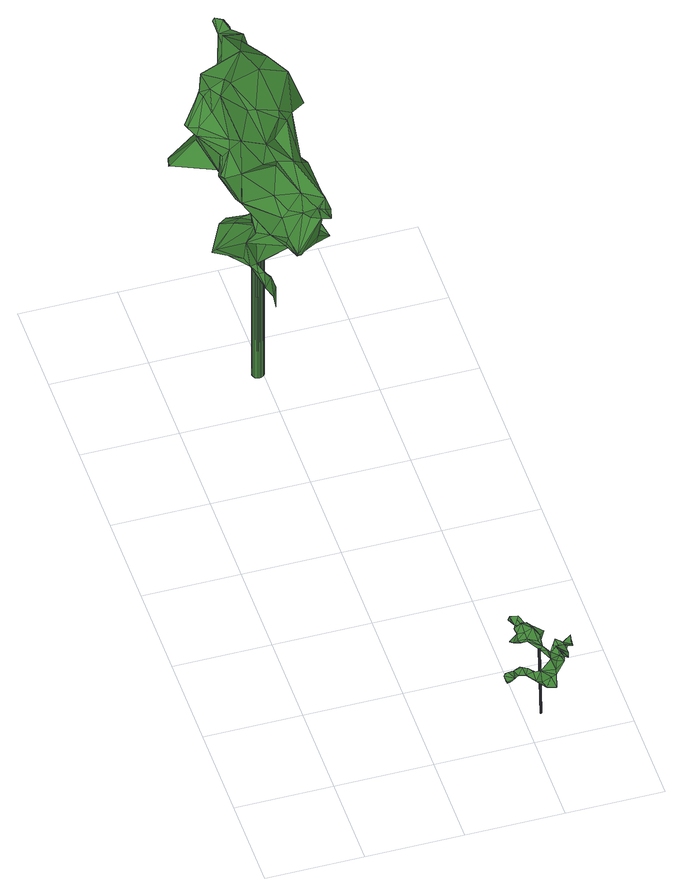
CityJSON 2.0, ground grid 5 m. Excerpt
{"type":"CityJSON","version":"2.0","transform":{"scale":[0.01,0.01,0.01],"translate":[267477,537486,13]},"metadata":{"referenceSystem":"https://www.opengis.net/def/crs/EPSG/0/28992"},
"CityObjects":{
"tree1":{"type":"SolitaryVegetationObject","attributes":{"gtid":612,"crown_width_m":3.29,"crown_median_z":17.65,"crown_r50_m":0.158,"crown_porosity":0.932,"trunk_H_m":4.29,"trunk_DBH_m":0.103,"trunk_radius_m":0.0513,"trunk_base_height_m":13.36,"original_gtid":"701"},"geometry":[{"type":"Solid","lod":"3","boundaries":[[[[0,1,2]],[[3,4,5]],[[6,7,8]],[[9,7,10]],[[11,12,13]],[[14,13,12]],[[15,16,17]],[[8,7,9]],[[18,19,20]],[[21,22,23]],[[21,23,24]],[[25,26,27]],[[28,24,29]],[[30,31,32]],[[33,34,35]],[[36,37,38]],[[29,23,22]],[[29,24,23]],[[29,22,39]],[[9,40,8]],[[28,29,39]],[[41,24,28]],[[41,21,24]],[[2,26,25]],[[42,43,44]],[[45,46,47]],[[28,39,48]],[[49,0,50]],[[51,26,2]],[[37,36,45]],[[52,53,54]],[[30,26,31]],[[27,26,30]],[[55,19,56]],[[57,58,34]],[[59,4,3]],[[60,61,62]],[[53,56,54]],[[41,32,21]],[[31,21,32]],[[54,56,63]],[[64,46,45]],[[51,65,66]],[[51,66,67]],[[68,42,69]],[[12,70,71]],[[72,73,74]],[[75,76,77]],[[78,49,76]],[[33,35,79]],[[0,80,50]],[[81,82,83]],[[4,59,84]],[[4,84,85]],[[60,13,86]],[[36,38,87]],[[58,88,89]],[[54,63,52]],[[30,90,67]],[[91,92,93]],[[49,1,0]],[[22,21,39]],[[56,94,63]],[[95,90,32]],[[28,48,41]],[[7,6,96]],[[7,96,10]],[[48,32,41]],[[95,32,48]],[[97,42,68]],[[38,94,56]],[[56,19,38]],[[79,12,98]],[[52,99,55]],[[50,77,49]],[[46,69,16]],[[68,69,46]],[[46,16,47]],[[74,100,101]],[[100,102,101]],[[52,55,53]],[[55,56,53]],[[38,92,94]],[[103,75,12]],[[103,104,75]],[[103,12,71]],[[6,105,96]],[[57,106,58]],[[8,105,6]],[[107,105,8]],[[78,108,109]],[[78,109,1]],[[101,102,68]],[[1,109,2]],[[108,2,109]],[[110,0,111]],[[75,80,14]],[[75,104,76]],[[104,108,76]],[[110,14,80]],[[12,75,14]],[[110,80,0]],[[20,73,72]],[[82,73,20]],[[27,86,25]],[[110,25,86]],[[49,77,76]],[[25,110,2]],[[10,96,40]],[[10,40,9]],[[103,112,104]],[[35,113,79]],[[4,85,114]],[[115,113,35]],[[116,113,115]],[[108,65,2]],[[2,65,51]],[[67,90,95]],[[8,89,107]],[[84,107,89]],[[86,27,66]],[[66,65,86]],[[105,40,96]],[[38,18,87]],[[61,108,104]],[[67,27,30]],[[48,39,95]],[[95,39,117]],[[95,117,67]],[[63,94,118]],[[19,18,119]],[[30,32,90]],[[68,102,97]],[[37,120,121]],[[45,120,37]],[[58,85,88]],[[17,16,69]],[[122,123,93]],[[52,63,99]],[[108,61,60]],[[122,93,124]],[[122,124,121]],[[116,79,113]],[[122,44,43]],[[118,99,63]],[[67,66,27]],[[125,126,79]],[[125,122,126]],[[98,12,62]],[[17,125,98]],[[79,98,125]],[[34,33,57]],[[84,88,85]],[[89,88,84]],[[121,120,122]],[[65,60,86]],[[108,60,65]],[[87,18,20]],[[104,112,61]],[[14,110,13]],[[74,73,100]],[[86,13,110]],[[40,105,89]],[[40,89,8]],[[103,106,112]],[[112,106,61]],[[37,124,38]],[[127,118,94]],[[127,94,91]],[[121,128,37]],[[124,37,128]],[[124,128,121]],[[120,126,122]],[[127,91,83]],[[127,83,82]],[[19,119,38]],[[101,68,129]],[[5,130,115]],[[17,98,62]],[[17,62,15]],[[84,131,107]],[[34,131,84]],[[61,15,62]],[[3,34,59]],[[84,59,34]],[[115,35,34]],[[115,34,3]],[[3,5,115]],[[105,131,89]],[[11,62,12]],[[107,131,105]],[[106,79,61]],[[92,124,93]],[[38,124,92]],[[106,57,79]],[[61,132,15]],[[11,13,60]],[[78,76,108]],[[2,110,111]],[[78,1,49]],[[77,50,80]],[[77,80,75]],[[79,132,61]],[[57,33,79]],[[67,117,51]],[[16,15,132]],[[31,117,21]],[[38,119,18]],[[131,58,89]],[[34,58,131]],[[82,20,127]],[[133,20,72]],[[122,17,44]],[[5,114,130]],[[118,19,99]],[[20,19,118]],[[4,114,5]],[[20,118,127]],[[55,99,19]],[[114,58,130]],[[114,85,58]],[[11,60,62]],[[130,70,116]],[[130,116,115]],[[92,91,94]],[[12,79,116]],[[12,116,70]],[[91,93,123]],[[91,123,42]],[[20,133,87]],[[64,45,133]],[[64,133,72]],[[122,125,17]],[[97,81,42]],[[97,82,81]],[[91,42,81]],[[87,133,36]],[[45,36,133]],[[74,101,72]],[[81,83,91]],[[21,117,39]],[[132,126,16]],[[16,126,120]],[[132,79,126]],[[31,26,117]],[[51,117,26]],[[2,111,0]],[[82,97,73]],[[102,73,97]],[[100,73,102]],[[103,71,134]],[[70,134,71]],[[103,134,106]],[[58,106,134]],[[130,134,70]],[[58,134,130]],[[64,129,46]],[[123,122,43]],[[42,123,43]],[[69,44,17]],[[120,45,47]],[[120,47,16]],[[46,129,68]],[[42,44,69]],[[72,129,64]],[[101,129,72]],[[135,136,137]],[[135,137,138]],[[138,137,139]],[[138,139,140]],[[137,136,141]],[[137,141,139]],[[139,141,142]],[[139,142,140]],[[141,136,143]],[[141,143,142]],[[142,143,144]],[[142,144,140]],[[143,136,145]],[[143,145,144]],[[144,145,146]],[[144,146,140]],[[145,136,147]],[[145,147,146]],[[146,147,148]],[[146,148,140]],[[147,136,149]],[[147,149,148]],[[148,149,150]],[[148,150,140]],[[149,136,151]],[[149,151,150]],[[150,151,152]],[[150,152,140]],[[151,136,153]],[[151,153,152]],[[152,153,154]],[[152,154,140]],[[153,136,155]],[[153,155,154]],[[154,155,156]],[[154,156,140]],[[155,136,157]],[[155,157,156]],[[156,157,158]],[[156,158,140]],[[157,136,159]],[[157,159,158]],[[158,159,160]],[[158,160,140]],[[159,136,161]],[[159,161,160]],[[160,161,162]],[[160,162,140]],[[161,136,163]],[[161,163,162]],[[162,163,164]],[[162,164,140]],[[163,136,165]],[[163,165,164]],[[164,165,166]],[[164,166,140]],[[165,136,167]],[[165,167,166]],[[166,167,168]],[[166,168,140]],[[167,136,169]],[[167,169,168]],[[168,169,170]],[[168,170,140]],[[169,136,171]],[[169,171,170]],[[170,171,172]],[[170,172,140]],[[171,136,173]],[[171,173,172]],[[172,173,174]],[[172,174,140]],[[173,136,175]],[[173,175,174]],[[174,175,176]],[[174,176,140]],[[175,136,177]],[[175,177,176]],[[176,177,178]],[[176,178,140]],[[177,136,179]],[[177,179,178]],[[178,179,180]],[[178,180,140]],[[179,136,181]],[[179,181,180]],[[180,181,182]],[[180,182,140]],[[181,136,183]],[[181,183,182]],[[182,183,184]],[[182,184,140]],[[183,136,135]],[[183,135,184]],[[184,135,138]],[[184,138,140]]]]}]},
"tree2":{"type":"SolitaryVegetationObject","attributes":{"gtid":105,"crown_width_m":7.97,"crown_median_z":27.28,"crown_r50_m":0.427,"crown_porosity":0.885,"trunk_H_m":14.27,"trunk_DBH_m":0.631,"trunk_radius_m":0.315,"trunk_base_height_m":13.01,"original_gtid":"113"},"geometry":[{"type":"Solid","lod":"3","boundaries":[[[[185,186,187]],[[188,189,190]],[[191,192,193]],[[194,195,196]],[[197,198,199]],[[200,201,202]],[[202,201,199]],[[203,204,205]],[[206,207,208]],[[189,209,190]],[[210,197,200]],[[211,212,213]],[[214,215,216]],[[217,218,219]],[[217,219,220]],[[197,199,201]],[[210,221,197]],[[222,191,223]],[[222,192,191]],[[224,225,226]],[[216,215,227]],[[228,190,229]],[[201,200,197]],[[228,188,190]],[[194,230,231]],[[211,229,212]],[[232,233,234]],[[235,236,237]],[[238,239,240]],[[241,185,187]],[[242,243,244]],[[242,244,199]],[[238,245,246]],[[238,246,239]],[[247,248,207]],[[247,207,249]],[[250,251,234]],[[252,253,254]],[[255,256,257]],[[258,259,255]],[[203,235,237]],[[205,235,203]],[[260,261,262]],[[196,195,263]],[[195,264,263]],[[245,265,246]],[[266,265,245]],[[214,267,268]],[[208,269,270]],[[271,272,273]],[[222,274,192]],[[223,274,222]],[[275,276,277]],[[278,249,206]],[[278,206,270]],[[279,193,280]],[[243,242,281]],[[278,281,282]],[[208,270,206]],[[211,228,229]],[[250,283,251]],[[284,285,286]],[[287,286,285]],[[288,262,289]],[[283,250,290]],[[196,263,241]],[[260,262,186]],[[264,185,263]],[[291,292,251]],[[293,261,294]],[[194,217,220]],[[278,270,269]],[[295,273,272]],[[295,296,297]],[[298,296,295]],[[299,300,301]],[[186,185,302]],[[186,262,288]],[[186,302,260]],[[298,303,304]],[[298,304,248]],[[234,305,275]],[[306,307,308]],[[194,220,195]],[[257,309,310]],[[289,262,293]],[[253,223,311]],[[312,313,314]],[[192,280,193]],[[231,286,315]],[[231,316,286]],[[317,318,282]],[[319,320,321]],[[237,322,203]],[[282,193,278]],[[323,324,325]],[[325,324,326]],[[235,327,236]],[[246,265,276]],[[246,276,275]],[[253,311,328]],[[257,256,309]],[[329,326,330]],[[241,263,185]],[[188,331,189]],[[323,332,333]],[[258,255,257]],[[232,334,233]],[[285,309,335]],[[336,337,290]],[[233,338,336]],[[233,336,250]],[[273,339,271]],[[221,320,245]],[[340,311,317]],[[257,310,341]],[[196,241,187]],[[240,342,238]],[[232,234,334]],[[214,268,215]],[[210,300,299]],[[285,310,309]],[[341,258,257]],[[339,224,343]],[[339,343,344]],[[308,345,208]],[[185,264,302]],[[301,233,334]],[[289,236,288]],[[237,236,289]],[[266,245,320]],[[205,267,235]],[[220,264,195]],[[346,347,348]],[[349,350,198]],[[283,351,352]],[[353,292,354]],[[355,261,260]],[[282,318,193]],[[269,307,278]],[[285,255,259]],[[306,243,307]],[[281,307,243]],[[335,316,227]],[[220,219,264]],[[305,330,356]],[[319,357,266]],[[229,209,212]],[[277,276,358]],[[335,227,287]],[[303,295,267]],[[359,348,328]],[[266,320,319]],[[321,210,299]],[[360,210,321]],[[273,351,339]],[[347,326,361]],[[283,362,351]],[[362,283,290]],[[351,362,339]],[[317,363,318]],[[204,203,207]],[[204,207,248]],[[249,207,206]],[[281,278,307]],[[338,301,300]],[[338,233,301]],[[272,268,267]],[[364,290,224]],[[362,290,364]],[[199,244,365]],[[245,349,221]],[[197,221,349]],[[329,366,326]],[[197,349,198]],[[363,223,191]],[[357,189,367]],[[367,189,331]],[[334,275,368]],[[368,299,301]],[[301,334,368]],[[369,370,203]],[[278,193,249]],[[371,223,253]],[[225,244,243]],[[372,212,209]],[[309,256,335]],[[292,353,366]],[[306,226,243]],[[239,356,373]],[[246,356,239]],[[324,361,326]],[[374,361,324]],[[225,243,226]],[[302,355,260]],[[357,319,189]],[[358,276,266]],[[375,339,344]],[[359,239,373]],[[321,213,319]],[[321,299,213]],[[376,211,213]],[[375,271,339]],[[200,377,210]],[[272,267,295]],[[272,215,268]],[[287,227,286]],[[364,339,362]],[[250,336,290]],[[252,361,374]],[[199,198,312]],[[347,346,330]],[[377,300,210]],[[264,355,302]],[[335,287,285]],[[233,250,234]],[[213,372,319]],[[285,284,255]],[[341,259,258]],[[284,256,255]],[[316,256,284]],[[272,271,218]],[[219,218,271]],[[231,217,194]],[[325,326,378]],[[213,212,372]],[[202,365,379]],[[202,199,365]],[[290,379,380]],[[196,230,194]],[[187,230,196]],[[199,312,242]],[[282,281,312]],[[312,314,282]],[[334,234,275]],[[378,366,353]],[[377,338,300]],[[204,304,205]],[[329,330,305]],[[284,286,316]],[[230,316,231]],[[347,330,326]],[[272,286,227]],[[315,286,272]],[[315,272,218]],[[337,202,379]],[[368,367,299]],[[290,337,379]],[[249,279,247]],[[323,325,352]],[[252,254,361]],[[374,371,252]],[[193,279,249]],[[297,381,295]],[[318,363,191]],[[318,191,193]],[[365,244,225]],[[347,254,253]],[[347,361,254]],[[332,382,374]],[[227,215,272]],[[288,327,186]],[[288,236,327]],[[187,186,327]],[[321,320,360]],[[316,327,227]],[[377,200,202]],[[281,242,312]],[[230,327,316]],[[187,327,230]],[[227,327,216]],[[211,376,228]],[[273,295,381]],[[228,376,188]],[[331,188,376]],[[224,339,364]],[[308,307,345]],[[269,208,345]],[[307,269,345]],[[380,379,365]],[[383,366,384]],[[247,279,248]],[[279,298,248]],[[360,221,210]],[[189,372,209]],[[350,385,317]],[[340,385,240]],[[279,296,298]],[[275,356,246]],[[305,356,275]],[[192,296,280]],[[240,239,359]],[[363,317,311]],[[367,386,299]],[[234,329,305]],[[359,373,348]],[[348,373,346]],[[346,373,356]],[[330,346,356]],[[331,376,386]],[[331,386,367]],[[299,386,213]],[[376,213,386]],[[189,319,372]],[[264,375,355]],[[335,256,316]],[[207,203,308]],[[207,308,208]],[[289,293,237]],[[294,237,293]],[[293,262,261]],[[344,261,355]],[[294,261,344]],[[360,320,221]],[[229,190,209]],[[253,328,347]],[[251,292,383]],[[383,384,234]],[[355,375,344]],[[219,375,264]],[[226,294,343]],[[347,328,348]],[[375,219,271]],[[294,322,237]],[[344,343,294]],[[226,203,322]],[[226,369,203]],[[226,322,294]],[[224,226,343]],[[351,381,332]],[[273,381,351]],[[332,381,297]],[[328,311,240]],[[328,240,359]],[[251,383,234]],[[248,304,204]],[[253,252,371]],[[240,311,340]],[[314,317,282]],[[198,350,313]],[[312,198,313]],[[317,313,350]],[[314,313,317]],[[277,358,357]],[[357,358,266]],[[325,291,352]],[[352,291,283]],[[223,371,382]],[[374,382,371]],[[311,223,363]],[[368,275,277]],[[368,277,367]],[[317,385,340]],[[267,214,235]],[[327,214,216]],[[327,235,214]],[[274,223,382]],[[365,225,380]],[[224,380,225]],[[224,290,380]],[[295,303,298]],[[205,304,267]],[[351,323,352]],[[351,332,323]],[[333,324,323]],[[374,324,333]],[[333,332,374]],[[315,218,217]],[[217,231,315]],[[310,285,259]],[[310,259,341]],[[291,354,292]],[[378,326,366]],[[292,366,383]],[[303,267,304]],[[384,329,234]],[[297,296,274]],[[192,274,296]],[[296,279,280]],[[238,342,245]],[[245,342,349]],[[349,342,350]],[[297,382,332]],[[297,274,382]],[[385,342,240]],[[350,342,385]],[[277,357,367]],[[266,276,265]],[[291,251,283]],[[353,291,378]],[[354,291,353]],[[325,378,291]],[[377,202,387]],[[377,387,338]],[[337,387,202]],[[336,387,337]],[[336,338,387]],[[226,306,370]],[[308,203,370]],[[308,370,306]],[[226,370,369]],[[384,366,329]],[[388,389,390]],[[388,390,391]],[[391,390,392]],[[391,392,393]],[[390,389,394]],[[390,394,392]],[[392,394,395]],[[392,395,393]],[[394,389,396]],[[394,396,395]],[[395,396,397]],[[395,397,393]],[[396,389,398]],[[396,398,397]],[[397,398,399]],[[397,399,393]],[[398,389,400]],[[398,400,399]],[[399,400,401]],[[399,401,393]],[[400,389,402]],[[400,402,401]],[[401,402,403]],[[401,403,393]],[[402,389,404]],[[402,404,403]],[[403,404,405]],[[403,405,393]],[[404,389,406]],[[404,406,405]],[[405,406,407]],[[405,407,393]],[[406,389,408]],[[406,408,407]],[[407,408,409]],[[407,409,393]],[[408,389,410]],[[408,410,409]],[[409,410,411]],[[409,411,393]],[[410,389,412]],[[410,412,411]],[[411,412,413]],[[411,413,393]],[[412,389,414]],[[412,414,413]],[[413,414,415]],[[413,415,393]],[[414,389,416]],[[414,416,415]],[[415,416,417]],[[415,417,393]],[[416,389,418]],[[416,418,417]],[[417,418,419]],[[417,419,393]],[[418,389,420]],[[418,420,419]],[[419,420,421]],[[419,421,393]],[[420,389,422]],[[420,422,421]],[[421,422,423]],[[421,423,393]],[[422,389,424]],[[422,424,423]],[[423,424,425]],[[423,425,393]],[[424,389,426]],[[424,426,425]],[[425,426,427]],[[425,427,393]],[[426,389,428]],[[426,428,427]],[[427,428,429]],[[427,429,393]],[[428,389,430]],[[428,430,429]],[[429,430,431]],[[429,431,393]],[[430,389,432]],[[430,432,431]],[[431,432,433]],[[431,433,393]],[[432,389,434]],[[432,434,433]],[[433,434,435]],[[433,435,393]],[[434,389,436]],[[434,436,435]],[[435,436,437]],[[435,437,393]],[[436,389,388]],[[436,388,437]],[[437,388,391]],[[437,391,393]]]]}]}
},
"vertices":[
[1068,18,333],[1068,18,334],[1028,54,352],[1237,187,475],[1236,176,461],[1234,177,461],[1142,43,543],[1171,6,518],[1184,48,506],[1172,6,517],[1171,6,517],[1098,74,358],[1142,112,389],[1097,74,357],[1098,74,356],[1103,122,472],[1086,154,477],[1078,156,450],[994,265,530],[999,311,493],[977,258,525],[902,62,388],[898,50,391],[880,49,386],[877,64,387],[1020,79,374],[981,76,384],[999,106,396],[872,78,410],[874,38,403],[962,115,409],[945,81,387],[927,99,408],[1161,192,468],[1193,163,464],[1161,193,467],[1039,258,550],[1060,239,543],[1039,272,528],[919,47,411],[1159,39,500],[884,94,409],[1026,196,485],[1064,188,498],[1084,165,463],[1056,205,561],[1023,196,503],[1073,178,491],[896,88,418],[1114,5,334],[1114,5,333],[981,76,386],[979,359,491],[984,350,520],[981,359,491],[983,350,519],[1024,342,521],[1168,159,457],[1208,142,452],[1237,186,477],[1055,74,395],[1113,101,434],[1113,101,433],[989,343,486],[1020,224,523],[1021,81,390],[999,105,398],[974,106,413],[994,188,494],[1026,195,486],[1181,135,411],[1188,121,399],[984,228,518],[983,228,518],[935,195,512],[1127,55,369],[1126,55,369],[1115,5,334],[1103,58,354],[1125,146,435],[1103,59,353],[1021,211,506],[984,228,517],[1020,226,521],[1226,135,468],[1234,138,452],[1035,82,382],[1013,251,562],[1225,134,468],[1181,106,504],[962,114,410],[1053,260,484],[1054,261,484],[1069,255,481],[1000,311,492],[927,99,410],[1141,43,543],[974,200,494],[1123,146,434],[988,343,487],[936,195,511],[950,179,513],[954,191,500],[1182,100,400],[1129,66,392],[1134,91,522],[1164,124,420],[1181,106,506],[1055,72,395],[1057,58,335],[1057,58,333],[1057,57,334],[1143,103,412],[1168,159,455],[1233,139,451],[1193,163,462],[1173,138,418],[945,81,389],[999,311,491],[1038,272,527],[1087,190,518],[1116,222,507],[1094,197,475],[1064,218,491],[1070,255,482],[1086,165,463],[1088,154,477],[994,264,529],[1064,218,493],[977,199,502],[1208,144,451],[1180,106,505],[1104,122,472],[1013,250,561],[1188,121,401],[1083,150,36],[1078,150,36],[1083,151,36],[1075,150,465],[1075,151,465],[1070,150,465],[1083,153,36],[1074,153,465],[1082,154,36],[1073,154,465],[1081,154,36],[1072,155,465],[1079,155,36],[1071,155,465],[1078,155,36],[1070,155,465],[1077,155,36],[1068,155,465],[1076,154,36],[1067,155,465],[1074,154,36],[1066,154,465],[1074,153,36],[1065,153,465],[1073,151,36],[1065,151,465],[1073,150,36],[1065,150,465],[1073,149,36],[1065,149,465],[1074,147,36],[1065,147,465],[1074,146,36],[1066,146,465],[1076,146,36],[1067,146,465],[1077,145,36],[1068,145,465],[1078,145,36],[1070,145,465],[1079,145,36],[1071,145,465],[1081,146,36],[1072,146,465],[1082,146,36],[1073,146,465],[1083,147,36],[1074,147,465],[1083,149,36],[1075,149,465],
[531,2972,891],[679,2887,936],[482,2868,877],[463,3474,1713],[467,3397,1697],[474,3479,1724],[534,2678,1475],[501,2599,1359],[599,2485,1456],[269,2791,869],[370,2957,907],[382,2953,894],[683,2965,1791],[579,2772,1745],[655,2812,1669],[727,3030,1608],[758,2949,1572],[656,2926,1541],[679,2460,1169],[562,2354,1172],[560,2405,1118],[651,2351,1464],[667,2368,1373],[708,2344,1384],[511,3458,1721],[664,3123,1651],[547,3452,1584],[536,3428,1695],[528,3400,1702],[607,2639,1063],[439,2691,1027],[556,2732,1040],[218,2691,969],[238,2678,996],[373,2822,1000],[313,2882,952],[596,3024,1865],[328,2651,1525],[338,2601,1550],[512,2809,1251],[657,2737,1424],[613,2630,1299],[427,2639,884],[544,3454,1582],[514,3461,1719],[443,2844,895],[287,2778,876],[485,2973,1597],[492,3022,1468],[278,3056,1513],[700,2570,1005],[717,2716,867],[773,2573,1032],[334,2862,1937],[258,2852,1907],[294,2800,1898],[490,2963,884],[640,2661,1514],[694,2678,1450],[665,2702,1471],[449,2974,1989],[257,2996,1870],[624,2403,1362],[540,2342,1190],[642,2357,1460],[339,3005,1414],[223,2993,1434],[246,2631,1535],[303,2682,1644],[277,2705,1586],[502,2589,749],[482,2600,816],[506,2587,750],[481,2507,701],[474,2525,756],[680,2898,971],[682,2823,1027],[764,2816,946],[490,2965,888],[428,2915,930],[388,3081,1817],[420,3172,1913],[527,2494,1111],[419,2629,1098],[715,2373,1417],[679,2346,1454],[445,2733,1047],[362,2607,1071],[418,2631,1102],[340,2598,1357],[278,3060,1726],[387,3085,1816],[425,3144,1792],[700,2411,1462],[591,2421,1382],[544,2507,1332],[642,2609,1529],[587,2565,1597],[303,2855,1366],[423,2604,848],[438,2537,815],[393,2630,882],[424,2602,852],[742,2744,837],[780,2766,948],[406,2820,1412],[72,2905,1391],[70,2908,1391],[738,2769,998],[707,2681,1124],[467,2546,1154],[510,2504,1295],[338,2598,1352],[524,2437,1221],[510,3211,1700],[603,3079,1587],[557,3066,1597],[630,2914,992],[528,2482,1141],[557,2406,1120],[212,2985,1662],[677,2473,1408],[706,2457,1421],[693,2411,1377],[485,2597,819],[478,2523,758],[336,2600,1772],[615,2764,1677],[570,2745,1722],[533,2697,1640],[368,2663,913],[426,2642,880],[462,2597,1715],[507,2581,1605],[554,3268,1795],[510,3160,1862],[564,3202,1747],[678,2626,1097],[285,2785,1396],[279,2759,1424],[220,2952,1483],[208,2921,1551],[674,2708,898],[308,2702,1695],[206,2925,1552],[137,2871,1680],[468,3395,1693],[322,2643,1345],[277,2746,1420],[386,3096,1669],[458,2605,849],[495,3018,1466],[508,2962,1521],[579,3040,1427],[511,2780,1205],[339,2599,1774],[481,2504,703],[366,2867,1900],[528,2763,1210],[624,2805,1062],[702,2399,1384],[144,2843,1686],[177,2804,1658],[191,2807,1710],[532,2946,1870],[460,2763,1794],[399,2753,1292],[294,2825,1376],[65,2906,1442],[68,2906,1390],[643,2857,1036],[226,2923,1826],[444,3229,1760],[423,3153,1863],[260,2820,1779],[557,3166,1736],[273,2728,1586],[420,2767,1293],[445,2591,1591],[508,2809,1250],[617,2752,1475],[68,2908,1443],[409,3216,1693],[378,3175,1669],[563,2571,1265],[582,2486,1336],[255,2608,1536],[530,3402,1706],[236,2884,1832],[254,2695,1470],[523,2751,1025],[544,3450,1584],[631,3079,1595],[69,2905,1442],[531,2889,1550],[493,2743,1428],[477,2699,1284],[336,2598,1356],[215,2989,1447],[216,2967,1471],[419,2762,1799],[489,3394,1691],[578,3036,1429],[507,2776,1],[475,2775,1],[505,2784,1],[513,2796,1428],[511,2805,1428],[481,2796,1428],[502,2791,1],[508,2812,1428],[497,2798,0],[503,2819,1428],[490,2803,0],[497,2823,1428],[483,2806,0],[489,2827,1428],[475,2807,0],[481,2828,1428],[466,2805,1],[473,2826,1428],[459,2802,1],[465,2823,1428],[452,2797,1],[459,2818,1428],[447,2790,1],[454,2811,1428],[444,2783,1],[451,2804,1428],[443,2775,1],[450,2795,1428],[445,2766,1],[451,2787,1428],[448,2759,1],[454,2780,1428],[453,2752,1],[459,2773,1428],[460,2747,1],[466,2769,1428],[467,2744,2],[473,2765,1429],[476,2744,1],[482,2765,1428],[484,2745,1],[490,2766,1428],[491,2748,1],[497,2769,1428],[498,2753,1],[504,2774,1428],[503,2760,1],[509,2781,1428],[506,2767,1],[512,2788,1428]
]}
